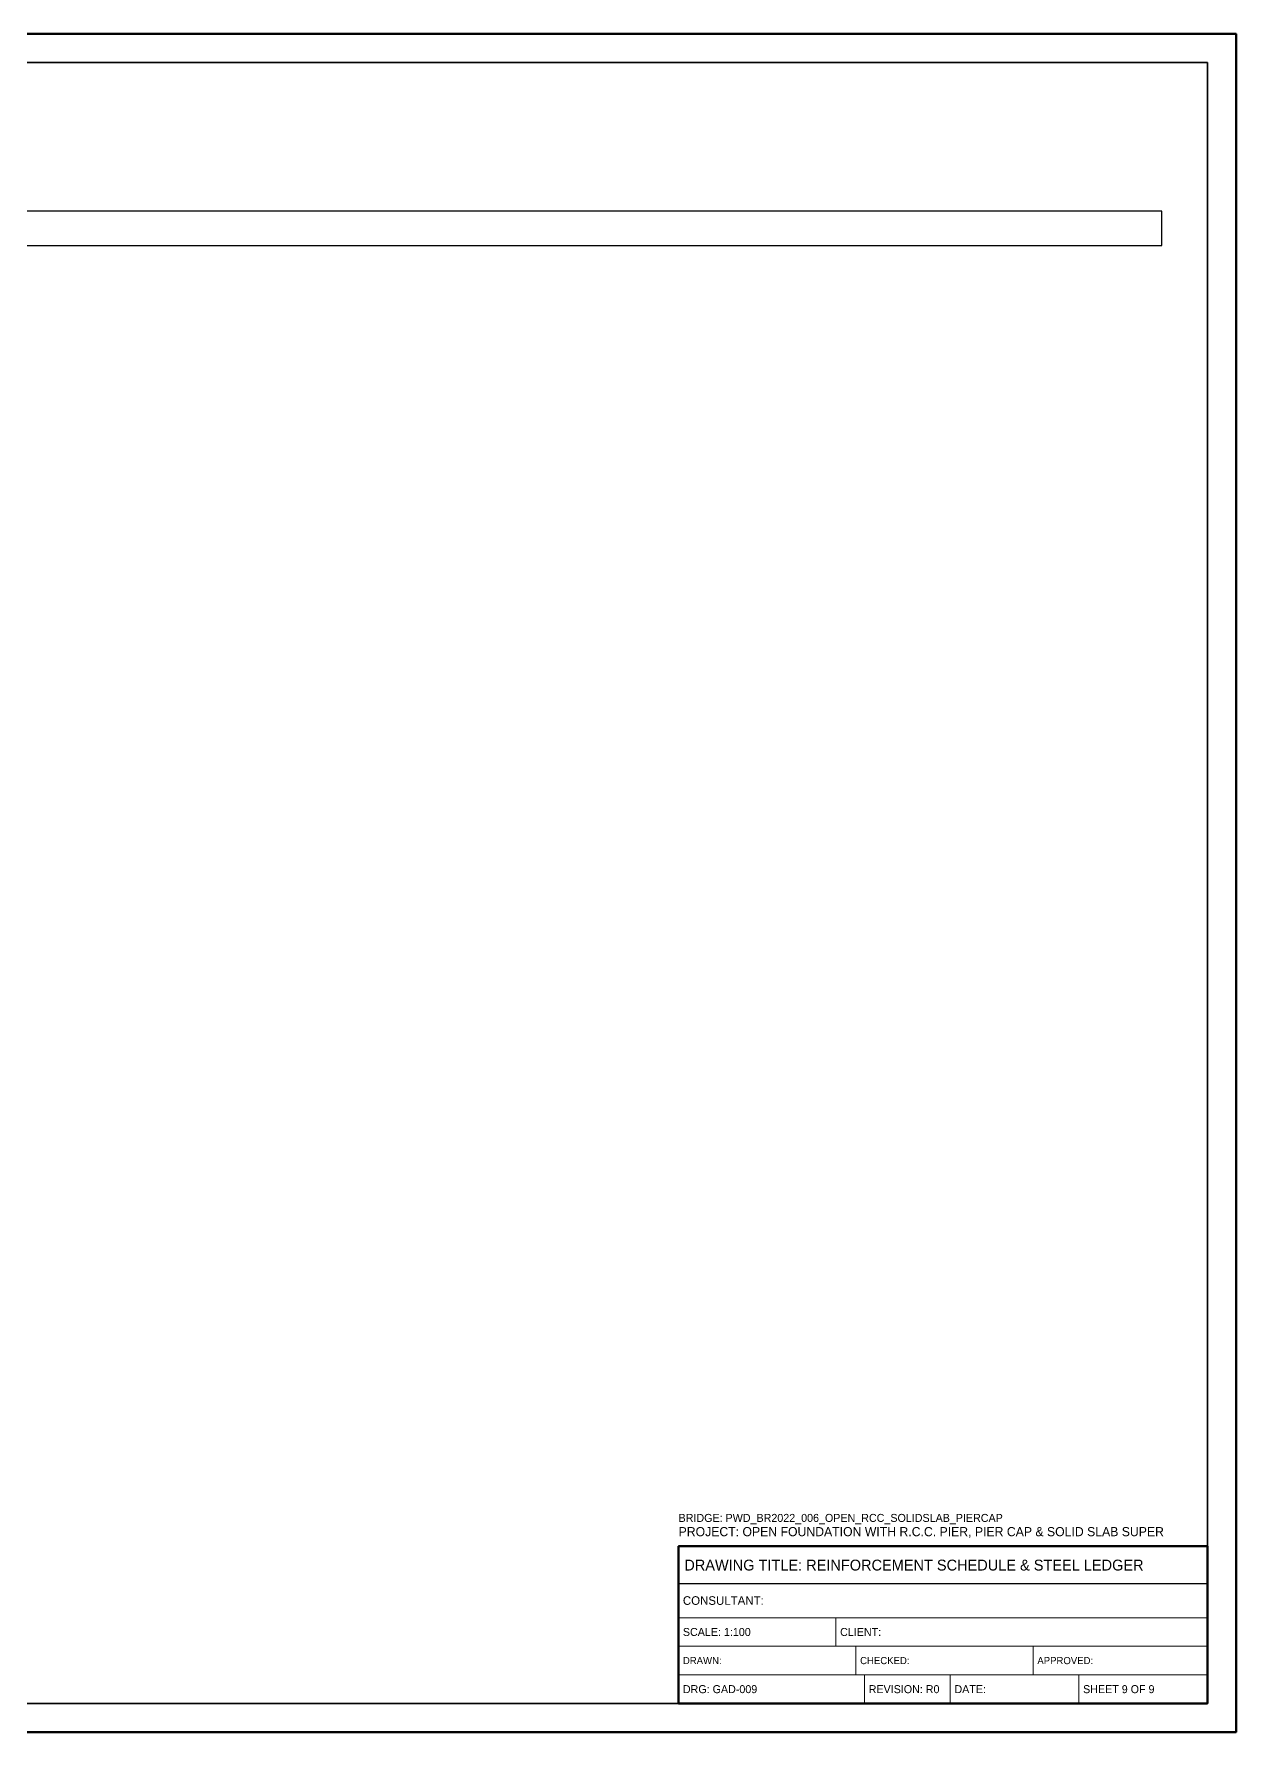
# Model space of a CAD drawing. Header units: metres. Extents: x 0 to 841, y 0 to 594.
# Drawn here: x 420 to 841, y 0 to 594 of the extents above; entities that cross this region are included whole.
import ezdxf

# ---------------------------------------------------------------- set-up
doc = ezdxf.new("R2010")
doc.units = ezdxf.units.M
for name, color, linetype, lineweight in [('BORDER-INNER', 7, 'Continuous', 35), ('BORDER-OUTER', 7, 'Continuous', 70), ('TEXT-TITLE', 7, 'Continuous', 25), ('TITLEBLK-BOX', 7, 'Continuous', 50), ('TITLEBLK-TEXT', 7, 'Continuous', 18)]:
    doc.layers.add(name, color=color, linetype=linetype, lineweight=lineweight)

msp = doc.modelspace()

# ---------------------------------------------------------------- linework, layer by layer
at = {"layer": 'BORDER-INNER'}
msp.add_lwpolyline([(10, 10), (831, 10), (831, 584), (10, 584), (10, 10)], dxfattribs=at)
at = {"layer": 'BORDER-OUTER'}
msp.add_lwpolyline([(0, 0), (841, 0), (841, 594), (0, 594), (0, 0)], dxfattribs=at)
at = {"layer": 'TITLEBLK-BOX', "lineweight": 30}
for points in [[(25, 520), (815, 520), (815, 532), (25, 532), (25, 520)], [(646, 52), (831, 52), (831, 65), (646, 65), (646, 52)]]:
    msp.add_lwpolyline(points, dxfattribs=at)
at = {"layer": 'TITLEBLK-BOX', "lineweight": 50}
msp.add_lwpolyline([(646, 10), (831, 10), (831, 65), (646, 65), (646, 10)], dxfattribs=at)
at = {"layer": 'TITLEBLK-BOX', "lineweight": 18}
for points in [[(646, 40), (831, 40), (831, 52), (646, 52), (646, 40)], [(646, 30), (701, 30), (701, 40), (646, 40), (646, 30)], [(701, 30), (831, 30), (831, 40), (701, 40), (701, 30)], [(646, 20), (708, 20), (708, 30), (646, 30), (646, 20)], [(708, 20), (770, 20), (770, 30), (708, 30), (708, 20)], [(770, 20), (831, 20), (831, 30), (770, 30), (770, 20)], [(646, 10), (711, 10), (711, 20), (646, 20), (646, 10)], [(711, 10), (741, 10), (741, 20), (711, 20), (711, 10)], [(741, 10), (786, 10), (786, 20), (741, 20), (741, 10)], [(786, 10), (831, 10), (831, 20), (786, 20), (786, 10)]]:
    msp.add_lwpolyline(points, dxfattribs=at)

# ---------------------------------------------------------------- texts
at = {"layer": 'TEXT-TITLE'}
for s, height, p in [('PROJECT: OPEN FOUNDATION WITH R.C.C. PIER, PIER CAP & SOLID SLAB SUPER', 3.2, (646, 68.5)), ('DRAWING TITLE: REINFORCEMENT SCHEDULE & STEEL LEDGER', 3.8, (648, 56.5))]:
    msp.add_text(s, height=height, dxfattribs=at).set_placement(p)
at = {"layer": 'TITLEBLK-TEXT'}
for s, height, p in [('BRIDGE: PWD_BR2022_006_OPEN_RCC_SOLIDSLAB_PIERCAP', 2.8, (646, 73.5)), ('CONSULTANT: ', 3, (647.5, 44.5)), ('SCALE: 1:100', 2.8, (647.5, 33.6)), ('CLIENT: ', 2.8, (702.5, 33.6)), ('DRAWN: ', 2.5, (647.5, 23.75)), ('CHECKED: ', 2.5, (709.5, 23.75)), ('APPROVED: ', 2.5, (771.5, 23.75)), ('DRG: GAD-009', 2.8, (647.5, 13.6)), ('REVISION: R0', 2.8, (712.5, 13.6)), ('DATE: ', 2.8, (742.5, 13.6)), ('SHEET 9 OF 9', 2.8, (787.5, 13.6))]:
    msp.add_text(s, height=height, dxfattribs=at).set_placement(p)

doc.saveas('drawing.dxf')
